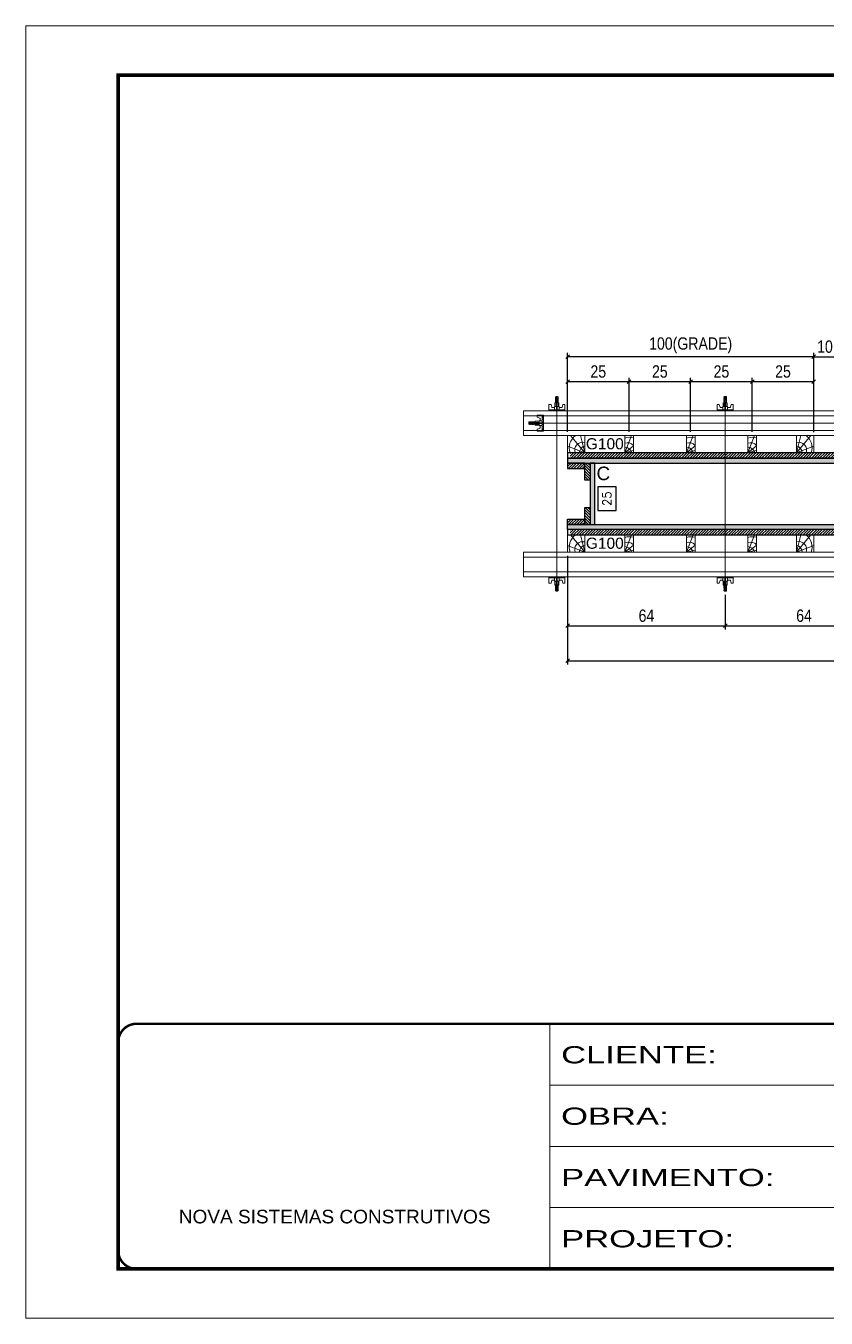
# Model space of a CAD drawing. Extents: x 14400 to 27878, y -21631 to 6985.
# Drawn here: x 17597 to 18247, y 2489 to 3539 of the extents above; entities that cross this region are included whole.
import ezdxf
from ezdxf.enums import TextEntityAlignment as Align

# ---------------------------------------------------------------- set-up
doc = ezdxf.new("R2010")
doc.units = 0
doc.linetypes.add('CONTINUO', pattern=[0])
doc.linetypes.add('DASHED', pattern=[0.75, 0.5, -0.25])
for name, color, linetype in [('CHAPA', 1, 'Continuous'), ('COTA', 241, 'Continuous'), ('SARRAFO', 251, 'Continuous'), ('TEXTO_GERAL', 7, 'Continuous')]:
    doc.layers.add(name, color=color, linetype=linetype)
for name, color, linetype, lineweight in [('Folhas', 255, 'Continuous', 9), ('Hachura', 251, 'Continuous', 9), ('Madeira', 126, 'Continuous', 18), ('Perfil Metálico', 224, 'Continuous', 18), ('SARRAFO DE PRESSAO', 251, 'DASHED', 9)]:
    doc.layers.add(name, color=color, linetype=linetype, lineweight=lineweight)
doc.styles.add('ARIAL', font='arial.ttf')
doc.styles.add('COTA TECNICA 2X', font='techl___.ttf', dxfattribs={"height": 10})
doc.styles.add('ROMANS', font='romans.shx')
doc.styles.add('SANSSERIF', font='sas_____.pfb')
doc.styles.add('Tecnologia', font='')
doc.styles.get('Tecnologia').set_extended_font_data('Forgotten Futurist')
doc.dimstyles.new('SECAO PILAR', dxfattribs={"dimtxt": 10, "dimasz": 3, "dimexe": 3, "dimexo": 3, "dimgap": 3, "dimtad": 1, "dimdec": 1, "dimlfac": 0.5, "dimzin": 12, "dimdsep": 46, "dimtxsty": 'COTA TECNICA 2X', "dimblk1": 'OBLIQUE', "dimblk2": 'OBLIQUE', "dimsah": 1, "dimcen": 0.9, "dimclrd": 256, "dimclre": 256, "dimclrt": 256, "dimadec": 1, "dimazin": 3, "dimtfac": 1, "dimtdec": 1, "dimtmove": 0, "dimatfit": 3, "dimfxl": 1, "dimtolj": 1, "dimtzin": 12, "dimarcsym": 0})
doc.dimstyles.new('SECÇÃO 2', dxfattribs={"dimtxt": 7, "dimasz": 6, "dimexe": 0.18, "dimexo": 2, "dimgap": -4, "dimtad": 3, "dimdec": 1, "dimlfac": 0.5, "dimzin": 12, "dimdsep": 46, "dimtxsty": 'ROMANS', "dimblk": 'ARCHTICK', "dimcen": 0.09, "dimse1": 1, "dimse2": 1, "dimsd1": 1, "dimsd2": 1, "dimclrd": 180, "dimclre": 5, "dimclrt": 1, "dimadec": 0, "dimazin": 3, "dimtfac": 1, "dimtdec": 1, "dimtofl": 0, "dimtmove": 0, "dimatfit": 3, "dimldrblk": 'ARCHTICK', "dimfxl": 1, "dimtolj": 1, "dimtzin": 0, "dimarcsym": 0})

# ---------------------------------------------------------------- blocks, each defined once
blk = doc.blocks.new('9999999999')
at = {"color": 30, "linetype": 'CONTINUO'}
for p, q in [((98564.6, 34230.2), (98564.6, 34429.4)), ((98564.6, 34379.6), (99584, 34379.6)), ((98564.6, 34329.8), (99488, 34329.8)), ((98564.6, 34280), (99488, 34280))]:
    blk.add_line(p, q, dxfattribs=at)
at = {"color": 30, "linetype": 'CONTINUO', "const_width": 2}
blk.add_lwpolyline([(99584, 34230.2), (99584, 34414.4, 0.414214), (99569, 34429.4), (98229, 34429.4, 0.414214), (98214, 34414.4), (98214, 34245.2, 0.414214), (98229, 34230.2), (99584, 34230.2)], format="xyb", dxfattribs=at)
at = {"layer": 'Folhas'}
blk.add_lwpolyline([(98139, 34190.2), (99624, 34190.2), (99624, 35240.2), (98139, 35240.2)], close=True, dxfattribs=at)
at = {"layer": 'Folhas', "color": 30, "const_width": 3}
blk.add_lwpolyline([(98214, 34230.2), (99584, 34230.2), (99584, 35200.2), (98214, 35200.2)], close=True, dxfattribs=at)
at = {"color": 7, "linetype": 'Continuous', "ltscale": 5, "style": 'ARIAL'}
blk.add_text('NOVA SISTEMAS CONSTRUTIVOS', height=11.059, dxfattribs=at).set_placement((98263.2, 34267.2))
at = {"layer": 'Folhas', "color": 7, "style": 'Tecnologia', "width": 1.5}
for s, p in [('CLIENTE:', (98573.7, 34397.2)), ('OBRA:', (98573.7, 34347.3)), ('PAVIMENTO:', (98573.7, 34297.5)), ('PROJETO:', (98573.7, 34247.7))]:
    blk.add_text(s, height=14, dxfattribs=at).set_placement(p)
blk = doc.blocks.new('*D4139')
at = {"layer": 'COTA', "color": 180, "lineweight": -2, "transparency": 16777216}
for p, q in [((18076.4, 3164.5), (18061.4, 3164.5)), ((18061.4, 3164.5), (18061.4, 3145.2)), ((18076.4, 3145.2), (18076.4, 3164.5)), ((18061.4, 3145.2), (18076.4, 3145.2))]:
    blk.add_line(p, q, dxfattribs=at)
at = {"layer": 'Defpoints', "color": 0, "transparency": 16777216}
for p in [(18076.3, 3183.7), (18076.3, 3133.7), (18080.4, 3133.7)]:
    blk.add_point(p, dxfattribs=at)
at = {"layer": 'COTA', "color": 1, "transparency": 16777216, "insert": (18068.9, 3154.8), "char_height": 7, "attachment_point": 5, "rotation": 90, "style": 'ROMANS'}
blk.add_mtext('\\A1;25', dxfattribs=at)
blk = doc.blocks.new('_ArchTick')
at = {"color": 0, "linetype": 'ByBlock', "const_width": 0.15}
blk.add_lwpolyline([(-0.5, -0.5), (0.5, 0.5)], dxfattribs=at)
blk = doc.blocks.new('*D4140')
at = {"layer": 'COTA', "color": 180, "lineweight": -2, "transparency": 16777216}
for p, q in [((18428.5, 3152.7), (18402.5, 3152.7)), ((18402.5, 3152.7), (18402.5, 3137.7)), ((18428.5, 3137.7), (18428.5, 3152.7)), ((18402.5, 3137.7), (18428.5, 3137.7))]:
    blk.add_line(p, q, dxfattribs=at)
at = {"layer": 'Defpoints', "color": 0, "transparency": 16777216}
for p in [(18059, 3133.7), (18655, 3133.7), (18655, 3133.7)]:
    blk.add_point(p, dxfattribs=at)
at = {"layer": 'COTA', "color": 1, "transparency": 16777216, "insert": (18415.5, 3145.2), "char_height": 7, "attachment_point": 5, "style": 'ROMANS'}
blk.add_mtext('\\A1;298', dxfattribs=at)
blk = doc.blocks.new('_Oblique')
at = {"color": 0, "linetype": 'ByBlock', "lineweight": -2}
blk.add_line((-0.5, -0.5), (0.5, 0.5), dxfattribs=at)
blk = doc.blocks.new('*D4141')
at = {"layer": 'COTA', "lineweight": -2, "transparency": 16777216}
for p, q in [((18037, 3108.4), (18037, 3020.2)), ((18677, 3108.4), (18677, 3020.2)), ((18037, 3023.2), (18677, 3023.2))]:
    blk.add_line(p, q, dxfattribs=at)
at = {"layer": 'Defpoints', "color": 0, "transparency": 16777216}
for p in [(18037, 3111.4), (18677, 3111.4), (18677, 3023.2)]:
    blk.add_point(p, dxfattribs=at)
at = {"layer": 'COTA', "lineweight": -2, "transparency": 16777216, "xscale": 3, "yscale": 3, "zscale": 3, "rotation": 180}
blk.add_blockref('_Oblique', (18037, 3023.2), dxfattribs=at)
at = {"layer": 'COTA', "lineweight": -2, "transparency": 16777216, "xscale": 3, "yscale": 3, "zscale": 3}
blk.add_blockref('_Oblique', (18677, 3023.2), dxfattribs=at)
at = {"layer": 'COTA', "transparency": 16777216, "insert": (18357, 3031.4), "char_height": 10, "attachment_point": 5, "style": 'COTA TECNICA 2X'}
blk.add_mtext('\\A1;320 - PAINEL', dxfattribs=at)
blk = doc.blocks.new('*D4142')
at = {"layer": 'COTA', "lineweight": -2, "transparency": 16777216}
for p, q in [((18037, 3108.3), (18037, 3048.6)), ((18165, 3076.6), (18165, 3048.6)), ((18037, 3051.6), (18165, 3051.6))]:
    blk.add_line(p, q, dxfattribs=at)
at = {"layer": 'Defpoints', "color": 0, "transparency": 16777216}
for p in [(18037, 3111.3), (18165, 3079.6), (18165, 3051.6)]:
    blk.add_point(p, dxfattribs=at)
at = {"layer": 'COTA', "lineweight": -2, "transparency": 16777216, "xscale": 3, "yscale": 3, "zscale": 3, "rotation": 180}
blk.add_blockref('_Oblique', (18037, 3051.6), dxfattribs=at)
at = {"layer": 'COTA', "lineweight": -2, "transparency": 16777216, "xscale": 3, "yscale": 3, "zscale": 3}
blk.add_blockref('_Oblique', (18165, 3051.6), dxfattribs=at)
at = {"layer": 'COTA', "transparency": 16777216, "insert": (18101, 3059.7), "char_height": 10, "attachment_point": 5, "style": 'COTA TECNICA 2X'}
blk.add_mtext('\\A1;64', dxfattribs=at)
blk = doc.blocks.new('C')
at = {"layer": 'Hachura', "color": 0}
for p, q in [((0, 3.22), (0, -3.22)), ((0.45, 3.22), (0, 3.22)), ((0.46, 3.16), (0, 3.16)), ((0.46, 3.05), (0, 3.05)), ((0.46, 2.88), (0, 2.88)), ((0, 2.75), (0, -1.16)), ((0.46, 2.65), (0, 2.65)), ((0.46, 2.23), (0, 2.23)), ((0.46, 1.51), (0, 1.51)), ((0.39, 0.49), (0.17, 0.49)), ((0.45, -3.23), (0.45, 3.22)), ((0.45, 3.22), (2.58, 3.22)), ((1.74, 0.97), (0.45, 0.97)), ((1.45, 0.1), (0.45, 0.1)), ((1.35, 1.94), (1.35, 0.96)), ((2.58, 2.39), (1.47, 2.09)), ((1.74, -0.97), (1.74, 0.97)), ((1.74, 0.97), (1.74, 0.84)), ((1.74, 0.97), (1.74, 0.84)), ((1.74, 0.84), (3.35, 0.84)), ((3.35, 0.45), (1.74, 0.45)), ((2.58, 3.22), (2.58, 2.39)), ((3.32, 0.84), (3.32, -0.84)), ((3.35, 0.84), (3.35, -0.84)), ((3.68, 0.45), (3.35, 0.45)), ((3.84, -0.52), (3.35, 0.45)), ((3.35, 0.06), (3.67, -0.57)), ((3.68, 0.45), (4.16, -0.52)), ((3.72, 0.5), (4.25, -0.57)), ((4.37, -0.55), (3.83, 0.53)), ((4.15, 0.45), (3.93, 0.45)), ((4.42, -0.52), (3.93, 0.45)), ((4.15, 0.45), (4.26, 0.45)), ((4.26, 0.45), (4.74, -0.52)), ((4.3, 0.5), (4.83, -0.57)), ((4.95, -0.55), (4.41, 0.53)), ((4.51, 0.45), (4.84, 0.45)), ((5, -0.52), (4.51, 0.45)), ((4.84, 0.45), (5.32, -0.52)), ((4.88, 0.5), (5.41, -0.57)), ((5.53, -0.55), (4.99, 0.53)), ((5.58, -0.52), (5.09, 0.45)), ((5.42, 0.45), (5.09, 0.45)), ((5.58, -0.52), (5.09, 0.45)), ((5.42, 0.45), (5.74, -0.19)), ((5.46, 0.5), (5.74, -0.07)), ((5.74, 0.19), (5.57, 0.53)), ((5.74, 0.32), (5.68, 0.45)), ((5.68, 0.45), (5.74, 0.45)), ((5.74, 0.45), (5.9, 0.29)), ((5.74, 0.45), (5.74, -0.52)), ((5.9, -0.36), (5.9, 0.29)), ((0.45, 0), (0, 0)), ((0.46, -1.52), (0, -1.52)), ((0.46, -2.23), (0, -2.23)), ((0.46, -2.65), (0, -2.65)), ((0.46, -2.88), (0, -2.88)), ((0.46, -3.05), (0, -3.05)), ((0.46, -3.16), (0, -3.16)), ((0, -3.22), (2.57, -3.22)), ((0.08, -0.48), (0.29, -0.48)), ((0.29, -0.48), (0.4, -0.48)), ((0.45, 0), (0.45, -0.97)), ((0.45, -0.16), (1.45, -0.16)), ((0.45, -0.65), (0.45, -0.32)), ((0.45, -3.23), (0.45, -0.65)), ((0.45, -0.97), (1.74, -0.97)), ((1.35, -1.94), (1.35, -0.97)), ((2.58, -2.39), (1.47, -2.1)), ((3.35, -0.32), (1.74, -0.32)), ((3.35, -0.84), (1.74, -0.84)), ((2.58, -3.23), (2.58, -2.39)), ((3.35, -0.07), (3.58, -0.52)), ((3.35, -0.52), (3.58, -0.52)), ((3.84, -0.52), (4.16, -0.52)), ((4.42, -0.52), (4.74, -0.52)), ((4.63, -0.52), (4.74, -0.52)), ((5, -0.52), (5.32, -0.52)), ((5.58, -0.52), (5.74, -0.52)), ((5.74, -0.52), (5.9, -0.36)), ((5.74, -0.52), (5.74, -0.52))]:
    blk.add_line(p, q, dxfattribs=at)
for centre, radius, start, end in [((1.52, 1.94), 0.161, 104.7436, 180), ((1.44, -0.03), 0.129, 272.695, 87.305), ((3.81, 0.39), 0.143, 25.5688, 154.4312), ((4.39, 0.39), 0.143, 25.5688, 154.4312), ((4.97, 0.39), 0.143, 25.5688, 154.4312), ((5.55, 0.39), 0.143, 25.5688, 154.4312), ((0.17, -0.37), 0.174, 221.744, 317.8592), ((1.52, -1.94), 0.161, 180, 255.2564), ((3.71, -0.4), 0.174, 222.1408, 318.256), ((4.29, -0.4), 0.174, 222.1408, 318.256), ((4.87, -0.4), 0.174, 222.1408, 318.256), ((5.45, -0.4), 0.174, 222.1408, 318.256), ((5.61, -0.4), 0.174, 317.8592, 318.256)]:
    blk.add_arc(centre, radius, start, end, dxfattribs=at)
blk = doc.blocks.new('*D4145')
at = {"layer": 'COTA', "lineweight": -2, "transparency": 16777216}
for p, q in [((18165, 3076.6), (18165, 3048.6)), ((18293, 3076.6), (18293, 3048.6)), ((18165, 3051.6), (18293, 3051.6))]:
    blk.add_line(p, q, dxfattribs=at)
at = {"layer": 'Defpoints', "color": 0, "transparency": 16777216}
for p in [(18165, 3079.6), (18293, 3079.6), (18293, 3051.6)]:
    blk.add_point(p, dxfattribs=at)
at = {"layer": 'COTA', "lineweight": -2, "transparency": 16777216, "xscale": 3, "yscale": 3, "zscale": 3, "rotation": 180}
blk.add_blockref('_Oblique', (18165, 3051.6), dxfattribs=at)
at = {"layer": 'COTA', "lineweight": -2, "transparency": 16777216, "xscale": 3, "yscale": 3, "zscale": 3}
blk.add_blockref('_Oblique', (18293, 3051.6), dxfattribs=at)
at = {"layer": 'COTA', "transparency": 16777216, "insert": (18229, 3059.7), "char_height": 10, "attachment_point": 5, "style": 'COTA TECNICA 2X'}
blk.add_mtext('\\A1;64', dxfattribs=at)
blk = doc.blocks.new('PONTALETE')
at = {"layer": 'Madeira'}
for q in [(2.71, 7), (7, 5.76), (7, 1.74)]:
    blk.add_line((0, 0), q, dxfattribs=at)
blk.add_lwpolyline([(0, 0), (7, 0), (7, 7), (0, 7)], close=True, dxfattribs=at)
for centre, radius, start, end in [((2.04, 0.06), 6.23, 37.2818, 109.0913), ((1.09, 0.9), 3.19, 343.603, 109.9847), ((-0.21, -0.78), 3.09, 14.6322, 86.0383)]:
    blk.add_arc(centre, radius, start, end, dxfattribs=at)
blk = doc.blocks.new('MEIO PONTALETE')
at = {"layer": 'Madeira'}
for q in [(2.71, 7), (3.5, 2.88), (3.5, 0.87)]:
    blk.add_line((0, 0), q, dxfattribs=at)
blk.add_lwpolyline([(0, 0), (3.5, 0), (3.5, 7), (0, 7)], close=True, dxfattribs=at)
for centre, radius, start, end in [((2.04, 0.06), 6.23, 76.4499, 109.0913), ((1.09, 0.9), 3.19, 40.9063, 109.9847), ((-0.21, -0.78), 3.09, 14.6322, 86.0383)]:
    blk.add_arc(centre, radius, start, end, dxfattribs=at)
blk = doc.blocks.new('*D4146')
at = {"layer": 'COTA', "lineweight": -2, "transparency": 16777216}
for p, q in [((18036.9, 3209.1), (18036.9, 3253)), ((18036.9, 3250), (18086.9, 3250)), ((18086.9, 3209.1), (18086.9, 3253))]:
    blk.add_line(p, q, dxfattribs=at)
at = {"layer": 'Defpoints', "color": 0, "transparency": 16777216}
for p in [(18086.9, 3250), (18036.9, 3206.1), (18086.9, 3206.1)]:
    blk.add_point(p, dxfattribs=at)
at = {"layer": 'COTA', "lineweight": -2, "transparency": 16777216, "xscale": 3, "yscale": 3, "zscale": 3, "rotation": 180}
blk.add_blockref('_Oblique', (18036.9, 3250), dxfattribs=at)
at = {"layer": 'COTA', "lineweight": -2, "transparency": 16777216, "xscale": 3, "yscale": 3, "zscale": 3}
blk.add_blockref('_Oblique', (18086.9, 3250), dxfattribs=at)
at = {"layer": 'COTA', "transparency": 16777216, "insert": (18061.9, 3258.1), "char_height": 10, "attachment_point": 5, "style": 'COTA TECNICA 2X'}
blk.add_mtext('\\A1;25', dxfattribs=at)
blk = doc.blocks.new('*D4147')
at = {"layer": 'COTA', "lineweight": -2, "transparency": 16777216}
for p, q in [((18036.9, 3209.1), (18036.9, 3273.2)), ((18236.9, 3270.2), (18036.9, 3270.2)), ((18236.9, 3209.1), (18236.9, 3273.2))]:
    blk.add_line(p, q, dxfattribs=at)
at = {"layer": 'Defpoints', "color": 0, "transparency": 16777216}
for p in [(18036.9, 3270.2), (18036.9, 3206.1), (18236.9, 3206.1)]:
    blk.add_point(p, dxfattribs=at)
at = {"layer": 'COTA', "lineweight": -2, "transparency": 16777216, "xscale": 3, "yscale": 3, "zscale": 3, "rotation": 180}
blk.add_blockref('_Oblique', (18036.9, 3270.2), dxfattribs=at)
at = {"layer": 'COTA', "lineweight": -2, "transparency": 16777216, "xscale": 3, "yscale": 3, "zscale": 3}
blk.add_blockref('_Oblique', (18236.9, 3270.2), dxfattribs=at)
at = {"layer": 'COTA', "transparency": 16777216, "insert": (18136.9, 3279.4), "char_height": 10, "attachment_point": 5, "style": 'COTA TECNICA 2X'}
blk.add_mtext('\\A1;100(GRADE)', dxfattribs=at)
blk = doc.blocks.new('*D4148')
at = {"layer": 'COTA', "lineweight": -2, "transparency": 16777216}
for p, q in [((18086.9, 3209.1), (18086.9, 3253)), ((18086.9, 3250), (18136.9, 3250)), ((18136.9, 3209.1), (18136.9, 3253))]:
    blk.add_line(p, q, dxfattribs=at)
at = {"layer": 'Defpoints', "color": 0, "transparency": 16777216}
for p in [(18136.9, 3250), (18086.9, 3206.1), (18136.9, 3206.1)]:
    blk.add_point(p, dxfattribs=at)
at = {"layer": 'COTA', "lineweight": -2, "transparency": 16777216, "xscale": 3, "yscale": 3, "zscale": 3, "rotation": 180}
blk.add_blockref('_Oblique', (18086.9, 3250), dxfattribs=at)
at = {"layer": 'COTA', "lineweight": -2, "transparency": 16777216, "xscale": 3, "yscale": 3, "zscale": 3}
blk.add_blockref('_Oblique', (18136.9, 3250), dxfattribs=at)
at = {"layer": 'COTA', "transparency": 16777216, "insert": (18111.9, 3258.1), "char_height": 10, "attachment_point": 5, "style": 'COTA TECNICA 2X'}
blk.add_mtext('\\A1;25', dxfattribs=at)
blk = doc.blocks.new('*D4149')
at = {"layer": 'COTA', "lineweight": -2, "transparency": 16777216}
for p, q in [((18136.9, 3209.1), (18136.9, 3253)), ((18136.9, 3250), (18186.9, 3250)), ((18186.9, 3209.1), (18186.9, 3253))]:
    blk.add_line(p, q, dxfattribs=at)
at = {"layer": 'Defpoints', "color": 0, "transparency": 16777216}
for p in [(18186.9, 3250), (18136.9, 3206.1), (18186.9, 3206.1)]:
    blk.add_point(p, dxfattribs=at)
at = {"layer": 'COTA', "lineweight": -2, "transparency": 16777216, "xscale": 3, "yscale": 3, "zscale": 3, "rotation": 180}
blk.add_blockref('_Oblique', (18136.9, 3250), dxfattribs=at)
at = {"layer": 'COTA', "lineweight": -2, "transparency": 16777216, "xscale": 3, "yscale": 3, "zscale": 3}
blk.add_blockref('_Oblique', (18186.9, 3250), dxfattribs=at)
at = {"layer": 'COTA', "transparency": 16777216, "insert": (18161.9, 3258.1), "char_height": 10, "attachment_point": 5, "style": 'COTA TECNICA 2X'}
blk.add_mtext('\\A1;25', dxfattribs=at)
blk = doc.blocks.new('*D4150')
at = {"layer": 'COTA', "lineweight": -2, "transparency": 16777216}
for p, q in [((18186.9, 3209.1), (18186.9, 3253)), ((18186.9, 3250), (18236.9, 3250)), ((18236.9, 3209.1), (18236.9, 3253))]:
    blk.add_line(p, q, dxfattribs=at)
at = {"layer": 'Defpoints', "color": 0, "transparency": 16777216}
for p in [(18236.9, 3250), (18186.9, 3206.1), (18236.9, 3206.1)]:
    blk.add_point(p, dxfattribs=at)
at = {"layer": 'COTA', "lineweight": -2, "transparency": 16777216, "xscale": 3, "yscale": 3, "zscale": 3, "rotation": 180}
blk.add_blockref('_Oblique', (18186.9, 3250), dxfattribs=at)
at = {"layer": 'COTA', "lineweight": -2, "transparency": 16777216, "xscale": 3, "yscale": 3, "zscale": 3}
blk.add_blockref('_Oblique', (18236.9, 3250), dxfattribs=at)
at = {"layer": 'COTA', "transparency": 16777216, "insert": (18211.9, 3258.1), "char_height": 10, "attachment_point": 5, "style": 'COTA TECNICA 2X'}
blk.add_mtext('\\A1;25', dxfattribs=at)
blk = doc.blocks.new('*D4151')
at = {"layer": 'COTA', "lineweight": -2, "transparency": 16777216}
for p, q in [((18236.9, 3209), (18236.9, 3273.2)), ((18236.9, 3270.2), (18257, 3270.2)), ((18257, 3209.1), (18257, 3273.2))]:
    blk.add_line(p, q, dxfattribs=at)
at = {"layer": 'Defpoints', "color": 0, "transparency": 16777216}
for p in [(18257, 3270.2), (18236.9, 3206), (18257, 3206.1)]:
    blk.add_point(p, dxfattribs=at)
at = {"layer": 'COTA', "lineweight": -2, "transparency": 16777216, "xscale": 3, "yscale": 3, "zscale": 3, "rotation": 180}
blk.add_blockref('_Oblique', (18236.9, 3270.2), dxfattribs=at)
at = {"layer": 'COTA', "lineweight": -2, "transparency": 16777216, "xscale": 3, "yscale": 3, "zscale": 3}
blk.add_blockref('_Oblique', (18257, 3270.2), dxfattribs=at)
at = {"layer": 'COTA', "transparency": 16777216, "insert": (18246, 3278.3), "char_height": 10, "attachment_point": 5, "style": 'COTA TECNICA 2X'}
blk.add_mtext('\\A1;10', dxfattribs=at)

msp = doc.modelspace()

# ---------------------------------------------------------------- hatches: boundary and pattern name
at = {"layer": 'Hachura'}
h = msp.add_hatch(dxfattribs=at)
h.set_pattern_fill('ANSI31', color=256, scale=0.5, angle=180, style=0)
h.set_pattern_definition([(225, (8915.0154, -19737.2582), (1.12253202, -1.12253202), [])])
h.paths.add_polyline_path([(18674.95, 3192.15), (18674.97, 3187.75), (18038.97, 3187.75), (18038.97, 3192.15)])
h = msp.add_hatch(color=256, dxfattribs=at)
h.dxf.hatch_style = 1
h.paths.add_polyline_path([(18676.97, 3183.75), (18676.97, 3187.75), (18036.97, 3187.75), (18036.97, 3183.75)])
h = msp.add_hatch(dxfattribs=at)
h.set_pattern_fill('ANSI31', color=256, scale=0.5, angle=180, style=0)
h.set_pattern_definition([(225, (8913.0154, -19745.6582), (1.12253202, -1.12253202), [])])
h.paths.add_polyline_path([(18050.97, 3183.75), (18050.97, 3179.35), (18036.97, 3179.35), (18036.97, 3183.75)])
h = msp.add_hatch(dxfattribs=at)
h.set_pattern_fill('ANSI31', color=256, scale=0.5, angle=270, style=0)
h.set_pattern_definition([(315, (41554.3754, -6319.2019), (1.12253202, 1.12253202), [])])
h.paths.add_polyline_path([(18050.97, 3169.75), (18055.37, 3169.75), (18055.37, 3183.75), (18050.97, 3183.75)])
h = msp.add_hatch(color=256, dxfattribs=at)
h.dxf.hatch_style = 1
h.paths.add_polyline_path([(18055.37, 3133.75), (18058.97, 3133.75), (18058.97, 3183.75), (18055.37, 3183.75)])
h = msp.add_hatch(dxfattribs=at)
h.set_pattern_fill('ANSI31', color=256, scale=0.5, angle=270, style=0)
h.set_pattern_definition([(315, (41554.3754, -6355.2019), (1.12253202, 1.12253202), [])])
h.paths.add_polyline_path([(18050.97, 3133.75), (18055.37, 3133.75), (18055.37, 3147.75), (18050.97, 3147.75)])
h = msp.add_hatch(dxfattribs=at)
h.set_pattern_fill('ANSI31', color=256, scale=0.5, angle=180, style=0)
h.set_pattern_definition([(225, (8913.0154, -19757.6582), (1.12253202, -1.12253202), [])])
h.paths.add_polyline_path([(18050.97, 3133.75), (18050.97, 3138.15), (18036.97, 3138.15), (18036.97, 3133.75)])
h = msp.add_hatch(color=256, dxfattribs=at)
h.dxf.hatch_style = 1
h.paths.add_polyline_path([(18676.97, 3133.75), (18676.97, 3129.75), (18036.97, 3129.75), (18036.97, 3133.75)])
h = msp.add_hatch(dxfattribs=at)
h.set_pattern_fill('ANSI31', color=256, scale=0.5, angle=180, style=0)
h.set_pattern_definition([(225, (8915.0154, -19799.6582), (1.12253202, -1.12253202), [])])
h.paths.add_polyline_path([(18674.95, 3129.75), (18674.97, 3125.35), (18038.97, 3125.35), (18038.97, 3129.75)])

# ---------------------------------------------------------------- linework, layer by layer
at = {"layer": 'CHAPA'}
for points in [[(18676.97, 3183.75), (18676.97, 3187.75), (18036.97, 3187.75), (18036.97, 3183.75)], [(18055.37, 3133.75), (18058.97, 3133.75), (18058.97, 3183.75), (18055.37, 3183.75)], [(18676.97, 3133.75), (18676.97, 3129.75), (18036.97, 3129.75), (18036.97, 3133.75)]]:
    msp.add_lwpolyline(points, close=True, dxfattribs=at)
at = {"layer": 'Hachura'}
for p, q in [((18028.28, 3080.58), (18028.28, 3233.12)), ((18164.97, 3080.58), (18164.97, 3233.12)), ((18006.48, 3216.15), (18704, 3216.17))]:
    msp.add_line(p, q, dxfattribs=at)
at = {"layer": 'Madeira'}
for points in [[(18036.95, 3192.13), (18036.97, 3206.13), (18236.96, 3206.12), (18236.94, 3192.12)], [(18036.95, 3111.34), (18036.97, 3125.34), (18236.96, 3125.34), (18236.94, 3111.34)]]:
    msp.add_lwpolyline(points, close=True, dxfattribs=at)
at = {"layer": 'Perfil Metálico'}
for p, q in [((18712.69, 3222.09), (18001.25, 3222.09)), ((18712.69, 3210.09), (18001.25, 3210.09)), ((18712.69, 3107.35), (18001.25, 3107.35)), ((18712.69, 3095.35), (18001.25, 3095.35))]:
    msp.add_line(p, q, dxfattribs=at)
for points in [[(18712.69, 3206.15), (18712.69, 3226.15), (18001.25, 3226.09), (18001.25, 3206.09)], [(18001.25, 3111.35), (18001.25, 3091.35), (18712.69, 3091.41), (18712.69, 3111.41)]]:
    msp.add_lwpolyline(points, close=True, dxfattribs=at)
at = {"layer": 'SARRAFO'}
for points in [[(18036.97, 3187.75), (18676.97, 3187.75), (18676.95, 3192.15), (18036.97, 3192.15)], [(18036.97, 3187.75), (18676.97, 3187.75), (18676.95, 3192.15), (18036.97, 3192.15)], [(18036.97, 3179.35), (18050.97, 3179.35), (18050.97, 3183.75), (18036.97, 3183.75)], [(18036.97, 3179.35), (18050.97, 3179.35), (18050.97, 3183.75), (18036.97, 3183.75)], [(18055.37, 3183.75), (18055.37, 3169.75), (18050.97, 3169.75), (18050.97, 3183.75)], [(18055.37, 3183.75), (18055.37, 3169.75), (18050.97, 3169.75), (18050.97, 3183.75)], [(18055.37, 3147.75), (18055.37, 3133.75), (18050.97, 3133.75), (18050.97, 3147.75)], [(18055.37, 3147.75), (18055.37, 3133.75), (18050.97, 3133.75), (18050.97, 3147.75)], [(18036.97, 3138.15), (18050.97, 3138.15), (18050.97, 3133.75), (18036.97, 3133.75)], [(18036.97, 3138.15), (18050.97, 3138.15), (18050.97, 3133.75), (18036.97, 3133.75)], [(18036.97, 3125.35), (18676.97, 3125.35), (18676.95, 3129.75), (18036.97, 3129.75)], [(18036.97, 3125.35), (18676.97, 3125.35), (18676.95, 3129.75), (18036.97, 3129.75)]]:
    msp.add_lwpolyline(points, close=True, dxfattribs=at)

# ---------------------------------------------------------------- block references
at = {"layer": 'Hachura', "linetype": 'Continuous', "yscale": 2, "zscale": 2}
for p, xscale, rotation in [((18028.29, 3226.12), -2, 270), ((18164.96, 3226.12), 2, 90.00000000000001), ((18017.28, 3216.15), 2, 180), ((18028.28, 3091.38), 2, 270), ((18164.97, 3091.38), -2, 90)]:
    msp.add_blockref('C', p, dxfattribs=dict(at, xscale=xscale, rotation=rotation))
at = {"layer": 'Madeira'}
for name, p, xscale, yscale, zscale, rotation in [('PONTALETE', (18050.95, 3192.12), 2, 2, 2, 89.93708930310329), ('MEIO PONTALETE', (18083.45, 3192.13), 1.999999997962732, 1.999999997962732, 1.999999997962732, 359.9370893031033), ('MEIO PONTALETE', (18133.45, 3192.13), 1.999999997962732, 1.999999997962732, 1.999999997962732, 359.9370893031033), ('MEIO PONTALETE', (18183.45, 3192.13), 1.999999997962732, 1.999999997962732, 1.999999997962732, 359.9370893031033), ('PONTALETE', (18222.94, 3192.14), -2, 2, 2, 269.9370893031033), ('PONTALETE', (18050.95, 3111.33), 2, 2, 2, 89.93708930310329), ('MEIO PONTALETE', (18083.45, 3111.34), 1.999999997962732, 1.999999997962732, 1.999999997962732, 359.9370893031033), ('MEIO PONTALETE', (18133.45, 3111.34), 1.999999997962732, 1.999999997962732, 1.999999997962732, 359.9370893031033), ('MEIO PONTALETE', (18183.45, 3111.34), 1.999999997962732, 1.999999997962732, 1.999999997962732, 359.9370893031033), ('PONTALETE', (18222.94, 3111.35), -2, 2, 2, 269.9370893031033)]:
    msp.add_blockref(name, p, dxfattribs=dict(at, xscale=xscale, yscale=yscale, zscale=zscale, rotation=rotation))
at = {"layer": 'SARRAFO DE PRESSAO', "color": 6, "linetype": 'ByBlock'}
msp.add_blockref('9999999999', (-80542.01, -31701.2), dxfattribs=at)

# ---------------------------------------------------------------- texts
at = {"layer": 'TEXTO_GERAL', "color": 0, "linetype": 'Continuous', "style": 'SANSSERIF'}
for p in [(18051.81, 3199.43), (18051.81, 3118.64)]:
    msp.add_text('G100', height=9, dxfattribs=at).set_placement(p, align=Align.MIDDLE_LEFT)
at = {"layer": 'TEXTO_GERAL', "style": 'ARIAL'}
msp.add_text('C', height=11, dxfattribs=at).set_placement((18065.98, 3175.37), align=Align.MIDDLE_CENTER)

# ---------------------------------------------------------------- dimensions: what is measured, and where the dimension line sits
at = {"layer": 'COTA'}
for base, p1, p2, text, picture, middle in [((18036.95, 3270.22), (18236.94, 3206.07), (18036.95, 3206.09), '<>(GRADE)', '*D4147', (18136.94, 3279.44)), ((18676.97, 3023.19), (18036.97, 3111.36), (18676.97, 3111.4), '<> - PAINEL', '*D4141', (18356.97, 3031.41))]:
    dim = msp.add_linear_dim(base=base, p1=p1, p2=p2, text=text, dimstyle='SECAO PILAR', dxfattribs=at)
    dim.commit()
    dim.dimension.update_dxf_attribs({"geometry": picture, "text_midpoint": middle})
for base, p1, p2, dimstyle, picture, middle in [((18256.97, 3270.22), (18236.94, 3206.05), (18256.97, 3206.15), 'SECAO PILAR', '*D4151', (18245.95, 3270.22)), ((18654.97, 3133.75), (18058.97, 3133.75), (18654.97, 3133.75), 'SECÇÃO 2', '*D4140', (18415.52, 3133.75))]:
    dim = msp.add_linear_dim(base=base, p1=p1, p2=p2, dimstyle=dimstyle, dxfattribs=at)
    dim.commit()
    dim.dimension.update_dxf_attribs({"geometry": picture, "text_midpoint": middle, "dimtype": 160})
for base, p1, p2, picture, middle in [((18086.95, 3250.02), (18036.95, 3206.09), (18086.95, 3206.08), '*D4146', (18061.95, 3258.13)), ((18136.95, 3250.02), (18086.95, 3206.08), (18136.95, 3206.08), '*D4148', (18111.95, 3258.13)), ((18186.95, 3250.02), (18136.95, 3206.08), (18186.95, 3206.08), '*D4149', (18161.95, 3258.13)), ((18236.94, 3250.02), (18186.95, 3206.08), (18236.94, 3206.08), '*D4150', (18211.94, 3258.13)), ((18165.04, 3051.61), (18036.97, 3111.35), (18165.04, 3079.58), '*D4142', (18101, 3059.71)), ((18293.04, 3051.61), (18165.04, 3079.58), (18293.04, 3079.58), '*D4145', (18229.04, 3059.71))]:
    dim = msp.add_linear_dim(base=base, p1=p1, p2=p2, dimstyle='SECAO PILAR', dxfattribs=at)
    dim.commit()
    dim.dimension.update_dxf_attribs({"geometry": picture, "text_midpoint": middle})
dim = msp.add_linear_dim(base=(18080.38, 3133.75), p1=(18076.29, 3183.75), p2=(18076.29, 3133.75), angle=270, dimstyle='SECÇÃO 2', dxfattribs=at)
dim.commit()
dim.dimension.update_dxf_attribs({"geometry": '*D4139', "text_midpoint": (18080.38, 3154.82), "dimtype": 160})

doc.saveas('drawing.dxf')
